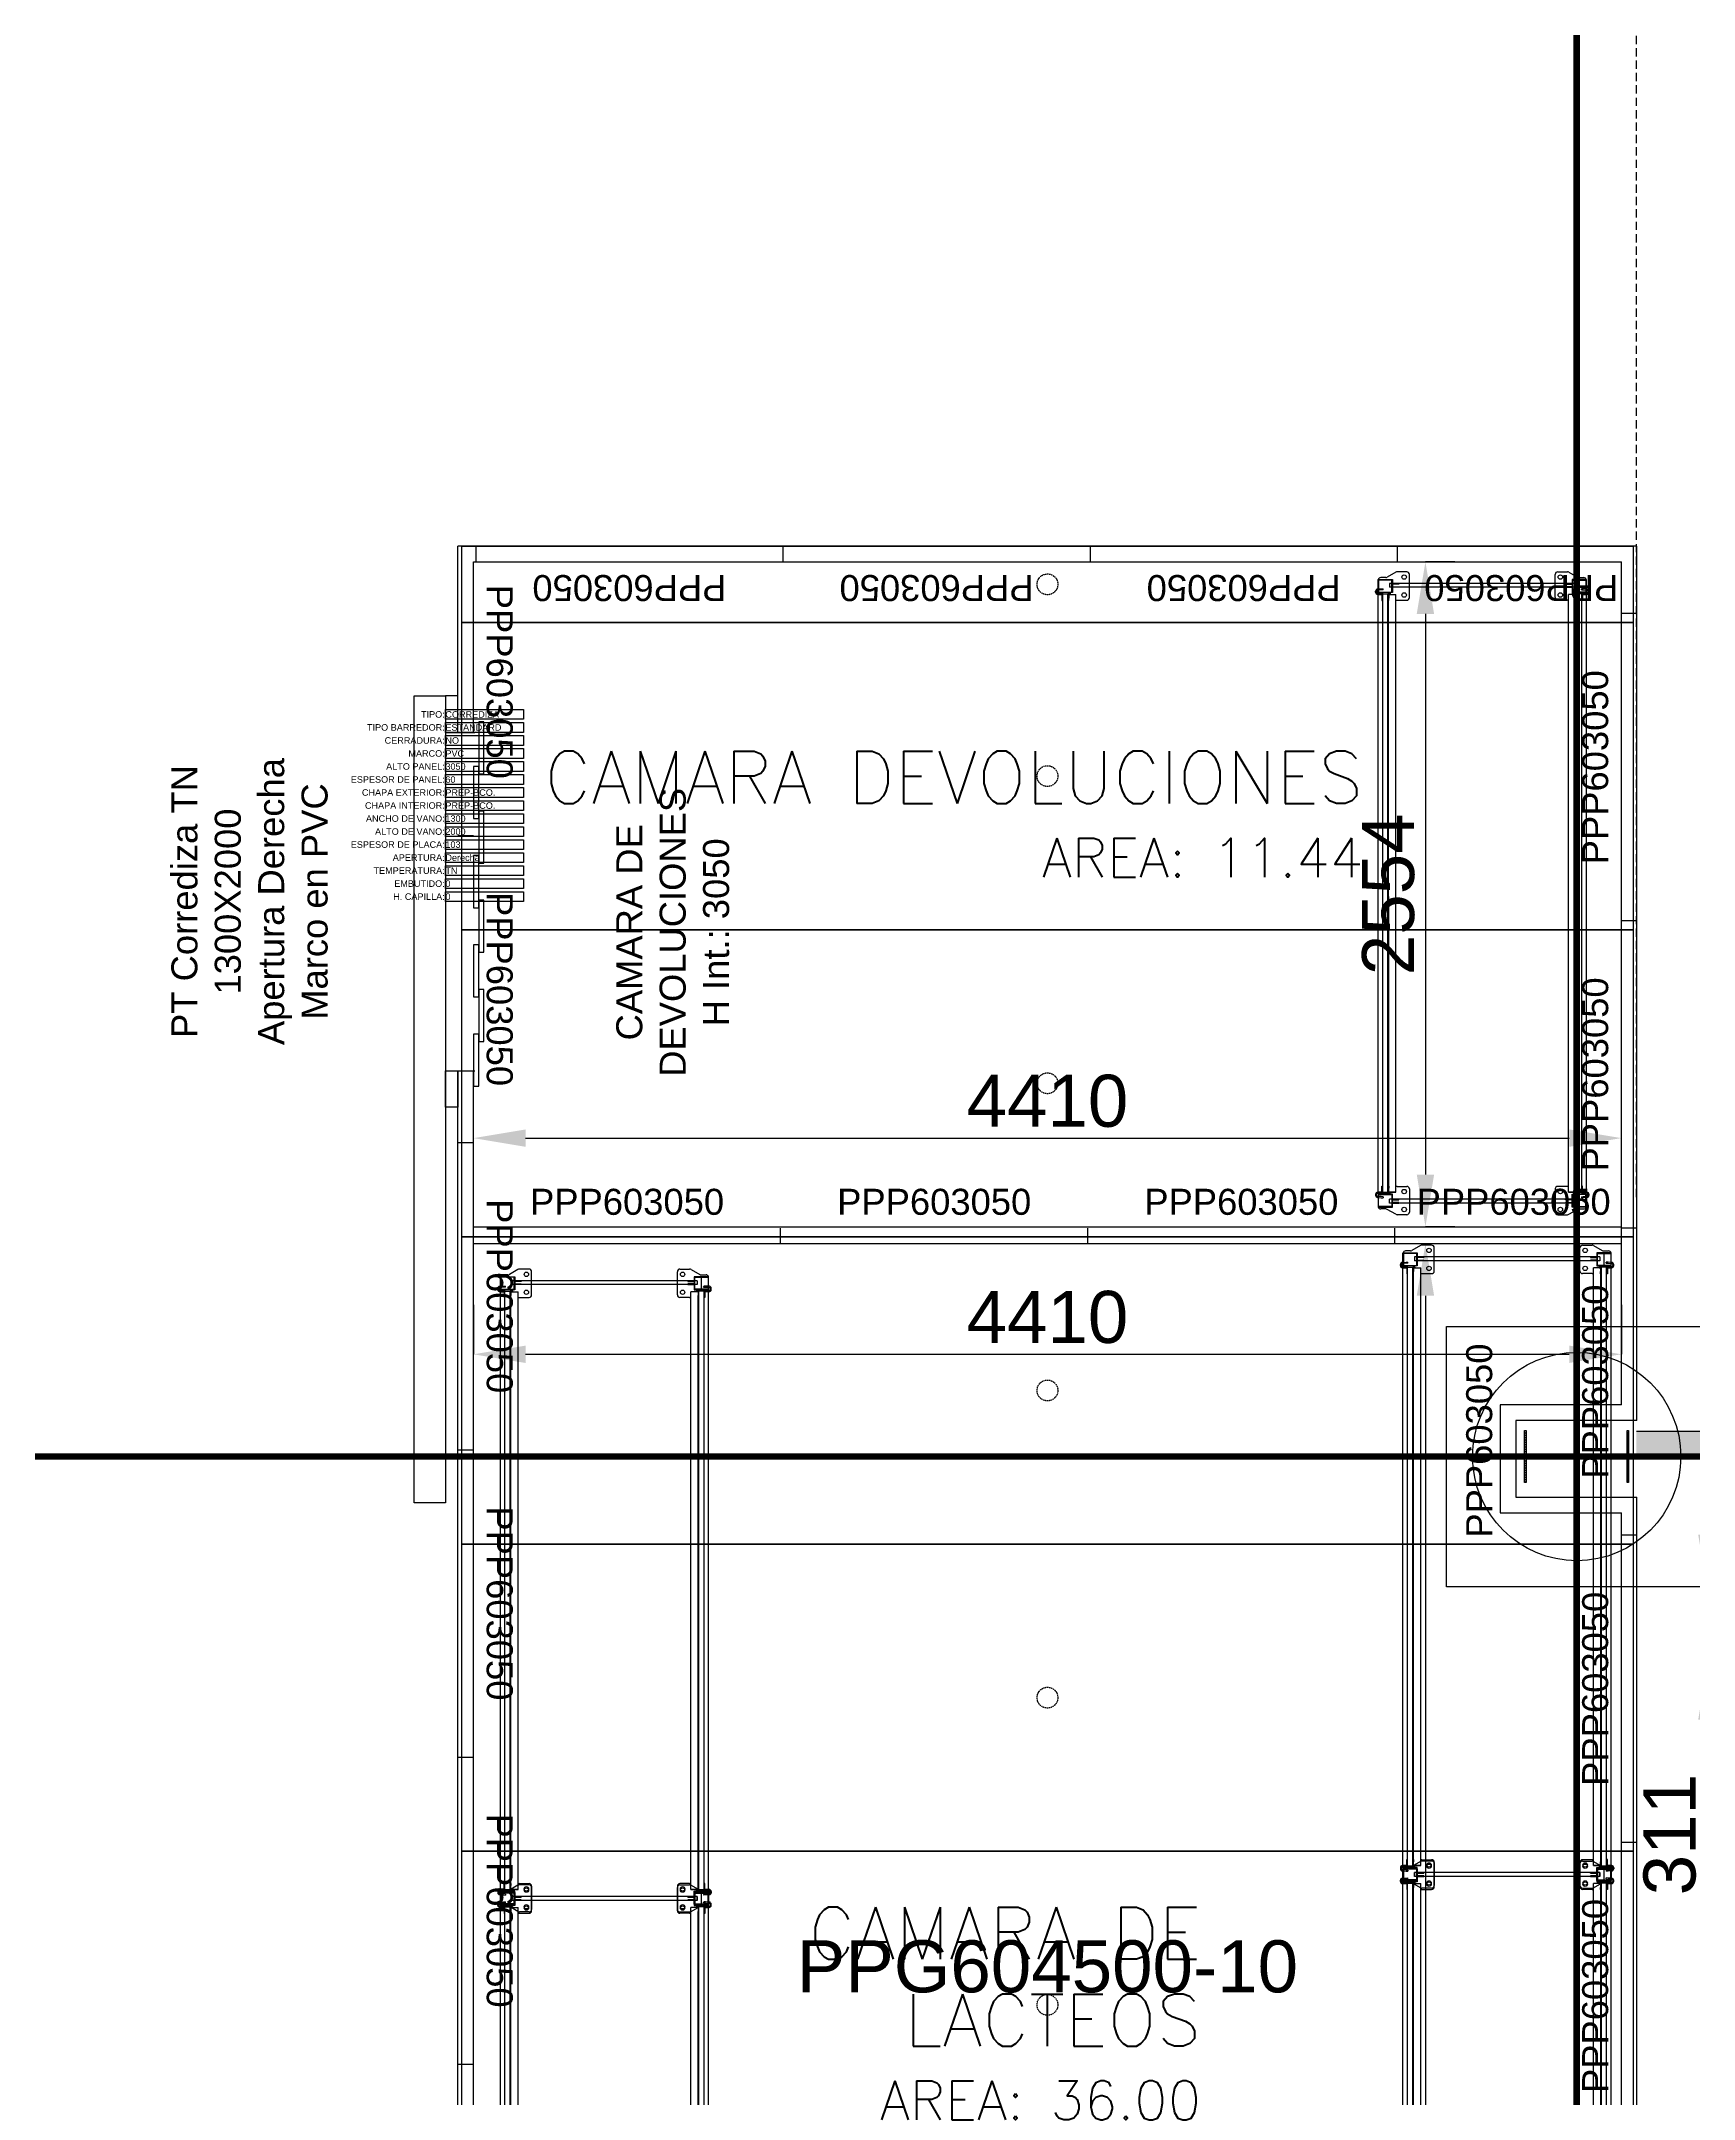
# Model space of a CAD drawing. Header units: millimetres. Extents: x 1478096 to 1808313, y 619971 to 762366.
# Drawn here: x 1533746 to 1540095, y 724123 to 732027 of the extents above; entities that cross this region are included whole.
import ezdxf
from ezdxf.enums import TextEntityAlignment as Align

# ---------------------------------------------------------------- set-up
doc = ezdxf.new("R2010")
doc.units = ezdxf.units.MM
doc.header["$LTSCALE"] = 10
for name, pattern in [('CENTERX2', [4, 2.5, -0.5, 0.5, -0.5]), ('DASHED', [0.75, 0.5, -0.25]), ('HIDDEN2', [4.7625, 3.175, -1.5875])]:
    doc.linetypes.add(name, pattern=pattern)
for name, color, linetype in [('0_Estructura', 251, 'Continuous'), ('A-HATCH-DURLOCK', 252, 'Continuous'), ('COSTAN-CAM-CORT BANDAS', 4, 'Continuous'), ('COSTAN-CAM-COTAS', 7, 'Continuous'), ('COSTAN-CAM-EJES', 251, 'CENTERX2'), ('COSTAN-CAM-LAT NUM', 6, 'Continuous'), ('COSTAN-CAM-LATERALES', 5, 'Continuous'), ('COSTAN-CAM-NOMENCLATURAS', 7, 'Continuous'), ('COSTAN-CAM-PUERTAS', 4, 'Continuous'), ('COSTAN-CAM-PUERTAS-NOM', 7, 'Continuous'), ('COSTAN-CAM-TECHOS', 1, 'DASHED'), ('COSTAN-CAM-TECHOS NOMENCLATURAS', 7, 'Continuous'), ('COSTAN-CAM-TECHOS-60', 1, 'Continuous'), ('COSTAN-EXH-COTAS', 7, 'Continuous'), ('DC-ARQ-0 HIDDEN', 7, 'HIDDEN2'), ('DC-ARQ-PAINEL DURLOCK RF', 40, 'Continuous'), ('DC-ARQ-RACK PREP.', 11, 'Continuous'), ('DC-ARQ-TEXTOS', 7, 'Continuous')]:
    doc.layers.add(name, color=color, linetype=linetype)
doc.layers.add('COSTAN-CAM-PTAS-AUXILIAR', color=8, linetype='Continuous', plot=False)
doc.styles.add('costan', font='ARIAL.TTF')
doc.styles.get("Standard").update_dxf_attribs({"font": 'ARIAL.TTF'})
doc.dimstyles.new('COSTAN-MM-100', dxfattribs={"dimtxt": 200, "dimasz": 200, "dimexe": 0, "dimexo": 0, "dimgap": 40, "dimtad": 1, "dimdec": 0, "dimzin": 0, "dimdsep": 46, "dimtxsty": 'costan', "dimblk1": 'ARCHTICK', "dimblk2": 'ARCHTICK', "dimcen": 0, "dimclrd": 256, "dimclre": 256, "dimclrt": 256, "dimadec": 0, "dimazin": 0, "dimtfac": 1, "dimtdec": 0, "dimtofl": 0, "dimtmove": 0, "dimatfit": 3, "dimfxl": 0, "dimtolj": 1, "dimtzin": 0, "dimarcsym": 0})

# ---------------------------------------------------------------- blocks, each defined once
blk = doc.blocks.new('RE-PLANTABASE(XREF)$0$RACK-CAMARA')
at = {"layer": 'DC-ARQ-RACK PREP.', "linetype": 'ByBlock'}
for p, q in [((-0.4, 2.3865), (-0.4, 2.3955)), ((-0.4, 2.3955), (-0.345, 2.3955)), ((-0.398, 2.3865), (-0.4, 2.3865)), ((-0.4, 2.3855), (-0.4, 2.3865)), ((-0.4, 2.3824), (-0.4, 2.3855)), ((-0.4, 2.3814), (-0.4, 2.3824)), ((-0.4, 2.3805), (-0.4, 2.3814)), ((-0.4, 2.3795), (-0.4, 2.3805)), ((-0.4, 2.3805), (-0.398, 2.3805)), ((-0.4, 2.3615), (-0.4, 2.3795)), ((-0.4, 2.3795), (-0.398, 2.3795)), ((-0.347, 2.3935), (-0.398, 2.3935)), ((-0.398, 2.3935), (-0.398, 2.3865)), ((-0.398, 2.3865), (-0.398, 2.3855)), ((-0.398, 2.3855), (-0.398, 2.3824)), ((-0.398, 2.3824), (-0.398, 2.3814)), ((-0.398, 2.3814), (-0.398, 2.3805)), ((-0.398, 2.3805), (-0.398, 2.3795)), ((-0.398, 2.3795), (-0.398, 2.3615)), ((-0.3709, 2.403), (-0.39, 2.403)), ((-0.3324, 2.4235), (-0.3656, 2.4045)), ((-0.356, 2.3805), (-0.356, 2.3655)), ((-0.356, 2.3805), (0.356, 2.3805)), ((-0.347, 2.366), (-0.347, 2.3935)), ((-0.347, 2.38), (-0.32, 2.38)), ((-0.347, 2.3475), (-0.347, 2.375)), ((-0.347, 2.3475), (-0.347, 2.375)), ((-0.345, 2.3955), (-0.345, 2.368)), ((-0.32, 2.378), (-0.345, 2.378)), ((-0.345, 2.373), (-0.345, 2.3455)), ((-0.345, 2.373), (-0.345, 2.3455)), ((-0.29, 2.425), (-0.3271, 2.425)), ((-0.32, 2.38), (-0.32, 2.378)), ((-0.28, 2.3655), (-0.28, 2.415)), ((-0.28, 2.326), (-0.28, 2.3755)), ((-0.28, 2.326), (-0.28, 2.3755)), ((0.28, 2.3655), (0.28, 2.415)), ((0.28, 2.326), (0.28, 2.3755)), ((0.28, 2.326), (0.28, 2.3755)), ((0.29, 2.425), (0.3271, 2.425)), ((0.347, 2.38), (0.32, 2.38)), ((0.32, 2.38), (0.32, 2.378)), ((0.32, 2.378), (0.345, 2.378)), ((0.3324, 2.4235), (0.3656, 2.4045)), ((0.345, 2.3955), (0.345, 2.368)), ((0.4, 2.3955), (0.345, 2.3955)), ((0.345, 2.373), (0.345, 2.3455)), ((0.345, 2.373), (0.345, 2.3455)), ((0.347, 2.366), (0.347, 2.3935)), ((0.347, 2.3935), (0.398, 2.3935)), ((0.347, 2.3475), (0.347, 2.375)), ((0.347, 2.3475), (0.347, 2.375)), ((0.356, 2.3805), (0.356, 2.3655)), ((0.3709, 2.403), (0.39, 2.403)), ((0.398, 2.3935), (0.398, 2.3865)), ((0.398, 2.3865), (0.4, 2.3865)), ((0.398, 2.3865), (0.398, 2.3855)), ((0.398, 2.3855), (0.398, 2.3824)), ((0.398, 2.3824), (0.398, 2.3814)), ((0.398, 2.3814), (0.398, 2.3805)), ((0.398, 2.3805), (0.398, 2.3795)), ((0.4, 2.3805), (0.398, 2.3805)), ((0.4, 2.3795), (0.398, 2.3795)), ((0.398, 2.3795), (0.398, 2.3615)), ((0.4, 2.3865), (0.4, 2.3955)), ((0.4, 2.3855), (0.4, 2.3865)), ((0.4, 2.3824), (0.4, 2.3855)), ((0.4, 2.3814), (0.4, 2.3824)), ((0.4, 2.3805), (0.4, 2.3814)), ((0.4, 2.3795), (0.4, 2.3805)), ((0.4, 2.3615), (0.4, 2.3795)), ((-0.41, 2.3465), (-0.41, 2.3509)), ((-0.41, 2.3465), (-0.41, 2.3509)), ((-0.406, 2.3509), (-0.406, 2.3465)), ((-0.406, 2.3509), (-0.406, 2.3465)), ((-0.4024, 2.3589), (-0.4025, 2.3589)), ((-0.4024, 2.3589), (-0.4025, 2.3589)), ((-0.4024, 2.3589), (-0.4, 2.359)), ((-0.4024, 2.3589), (-0.4, 2.359)), ((-0.4, 2.355), (-0.4022, 2.3549)), ((-0.4, 2.355), (-0.4022, 2.3549)), ((-0.402, 2.3425), (-0.3855, 2.3425)), ((-0.402, 2.3425), (-0.3855, 2.3425)), ((-0.3855, 2.3385), (-0.402, 2.3385)), ((-0.3855, 2.3385), (-0.402, 2.3385)), ((-0.398, 2.3615), (-0.4, 2.3615)), ((-0.4, 2.3605), (-0.4, 2.3615)), ((-0.398, 2.3615), (-0.4, 2.3615)), ((-0.4, 2.3605), (-0.4, 2.3615)), ((-0.4, 2.3596), (-0.4, 2.3605)), ((-0.4, 2.3605), (-0.398, 2.3605)), ((-0.4, 2.3596), (-0.4, 2.3605)), ((-0.4, 2.3605), (-0.398, 2.3605)), ((-0.4, 2.3586), (-0.4, 2.3596)), ((-0.4, 2.3586), (-0.4, 2.3596)), ((-0.4, 2.3555), (-0.4, 2.3586)), ((-0.4, 2.3555), (-0.4, 2.3586)), ((-0.4, 2.3545), (-0.4, 2.3555)), ((-0.4, 2.3545), (-0.4, 2.3555)), ((-0.4, 2.3545), (-0.398, 2.3545)), ((-0.4, 2.3455), (-0.4, 2.3545)), ((-0.4, 2.3455), (-0.4, 2.3545)), ((-0.4, 2.3545), (-0.398, 2.3545)), ((-0.345, 2.3455), (-0.4, 2.3455)), ((-0.345, 2.3455), (-0.4, 2.3455)), ((-0.4, 2.3382), (-0.4, 0.0422)), ((-0.3855, 2.3382), (-0.4, 2.3382)), ((-0.4, 2.3382), (-0.3855, 2.3382)), ((-0.398, 2.3615), (-0.398, 2.3605)), ((-0.398, 2.3615), (-0.398, 2.3605)), ((-0.398, 2.3605), (-0.398, 2.3596)), ((-0.398, 2.3605), (-0.398, 2.3596)), ((-0.398, 2.3596), (-0.398, 2.3586)), ((-0.398, 2.3591), (-0.388, 2.3596)), ((-0.398, 2.3596), (-0.398, 2.3586)), ((-0.398, 2.3591), (-0.388, 2.3596)), ((-0.398, 2.3586), (-0.398, 2.3555)), ((-0.398, 2.3586), (-0.398, 2.3555)), ((-0.3878, 2.3556), (-0.398, 2.3551)), ((-0.3878, 2.3556), (-0.398, 2.3551)), ((-0.398, 2.3555), (-0.398, 2.3545)), ((-0.398, 2.3555), (-0.398, 2.3545)), ((-0.398, 2.3545), (-0.398, 2.3475)), ((-0.398, 2.3545), (-0.398, 2.3475)), ((-0.398, 2.3475), (-0.347, 2.3475)), ((-0.398, 2.3475), (-0.347, 2.3475)), ((-0.388, 2.3596), (-0.381, 2.36)), ((-0.388, 2.3596), (-0.381, 2.36)), ((-0.3808, 2.356), (-0.3878, 2.3556)), ((-0.3808, 2.356), (-0.3878, 2.3556)), ((-0.3855, 2.3455), (-0.3855, 2.3235)), ((-0.3855, 2.3455), (-0.3855, 2.3235)), ((-0.3855, 2.3235), (-0.3855, 2.3155)), ((-0.3855, 2.3235), (-0.3855, 2.3155)), ((-0.3855, 2.3155), (-0.3839, 2.3155)), ((-0.3855, 2.3155), (-0.3839, 2.3155)), ((-0.3839, 2.3455), (-0.3839, 2.3235)), ((-0.3839, 2.3455), (-0.3839, 2.3235)), ((-0.3839, 2.3155), (-0.3839, 2.3235)), ((-0.3839, 2.3155), (-0.3839, 2.3235)), ((-0.3839, 2.3155), (-0.3825, 2.3155)), ((-0.3839, 2.3155), (-0.3825, 2.3155)), ((-0.3625, 2.3402), (-0.3825, 2.3402)), ((-0.3825, 2.3402), (-0.3625, 2.3402)), ((-0.3825, 2.3382), (-0.3825, 0.0402)), ((-0.3808, 2.356), (-0.381, 2.36)), ((-0.3808, 2.356), (-0.381, 2.36)), ((-0.3625, 2.3382), (-0.3625, 0.0402)), ((-0.3625, 2.3155), (-0.3611, 2.3155)), ((-0.3625, 2.3155), (-0.3611, 2.3155)), ((-0.3611, 2.3455), (-0.3611, 2.3235)), ((-0.3611, 2.3455), (-0.3611, 2.3235)), ((-0.3611, 2.3235), (-0.3611, 2.3155)), ((-0.3611, 2.3235), (-0.3611, 2.3155)), ((-0.3611, 2.3155), (-0.3595, 2.3155)), ((-0.3611, 2.3155), (-0.3595, 2.3155)), ((-0.36, 2.3382), (-0.36, 0.065)), ((-0.3595, 2.3455), (-0.3595, 2.3235)), ((-0.3595, 2.3455), (-0.3595, 2.3235)), ((-0.3595, 2.3425), (-0.354, 2.3425)), ((-0.3595, 2.3425), (-0.354, 2.3425)), ((-0.354, 2.3385), (-0.3595, 2.3385)), ((-0.354, 2.3385), (-0.3595, 2.3385)), ((-0.3318, 2.3382), (-0.3595, 2.3382)), ((-0.3595, 2.3382), (-0.3318, 2.3382)), ((-0.3595, 2.3155), (-0.3595, 2.3235)), ((-0.3595, 2.3155), (-0.3595, 2.3235)), ((-0.356, 2.3655), (0.356, 2.3655)), ((-0.354, 2.3425), (-0.354, 2.3385)), ((-0.354, 2.3425), (-0.354, 2.3385)), ((-0.32, 2.366), (-0.347, 2.366)), ((-0.345, 2.368), (-0.32, 2.368)), ((-0.3318, 2.3382), (-0.3318, 0.0422)), ((-0.3271, 2.316), (-0.29, 2.316)), ((-0.3271, 2.316), (-0.29, 2.316)), ((-0.32, 2.368), (-0.32, 2.366)), ((0.3271, 2.316), (0.29, 2.316)), ((0.3271, 2.316), (0.29, 2.316)), ((0.345, 2.368), (0.32, 2.368)), ((0.32, 2.368), (0.32, 2.366)), ((0.32, 2.366), (0.347, 2.366)), ((0.3318, 2.3382), (0.3318, 0.0422)), ((0.3318, 2.3382), (0.3595, 2.3382)), ((0.3595, 2.3382), (0.3318, 2.3382)), ((0.345, 2.3455), (0.4, 2.3455)), ((0.345, 2.3455), (0.4, 2.3455)), ((0.398, 2.3475), (0.347, 2.3475)), ((0.398, 2.3475), (0.347, 2.3475)), ((0.3595, 2.3425), (0.354, 2.3425)), ((0.354, 2.3425), (0.354, 2.3385)), ((0.3595, 2.3425), (0.354, 2.3425)), ((0.354, 2.3425), (0.354, 2.3385)), ((0.354, 2.3385), (0.3595, 2.3385)), ((0.354, 2.3385), (0.3595, 2.3385)), ((0.3595, 2.3455), (0.3595, 2.3235)), ((0.3595, 2.3455), (0.3595, 2.3235)), ((0.3595, 2.3382), (0.36, 0.065)), ((0.3595, 2.3155), (0.3595, 2.3235)), ((0.3595, 2.3155), (0.3595, 2.3235)), ((0.3611, 2.3155), (0.3595, 2.3155)), ((0.3611, 2.3155), (0.3595, 2.3155)), ((0.3611, 2.3455), (0.3611, 2.3235)), ((0.3611, 2.3455), (0.3611, 2.3235)), ((0.3611, 2.3235), (0.3611, 2.3155)), ((0.3611, 2.3235), (0.3611, 2.3155)), ((0.3625, 2.3155), (0.3611, 2.3155)), ((0.3625, 2.3155), (0.3611, 2.3155)), ((0.3625, 2.3402), (0.3825, 2.3402)), ((0.3825, 2.3402), (0.3625, 2.3402)), ((0.3625, 2.3382), (0.3625, 0.0402)), ((0.3808, 2.356), (0.381, 2.36)), ((0.3808, 2.356), (0.381, 2.36)), ((0.3808, 2.356), (0.3878, 2.3556)), ((0.3808, 2.356), (0.3878, 2.3556)), ((0.388, 2.3596), (0.381, 2.36)), ((0.388, 2.3596), (0.381, 2.36)), ((0.3825, 2.3382), (0.3825, 0.0402)), ((0.3839, 2.3155), (0.3825, 2.3155)), ((0.3839, 2.3155), (0.3825, 2.3155)), ((0.3839, 2.3455), (0.3839, 2.3235)), ((0.3839, 2.3455), (0.3839, 2.3235)), ((0.3839, 2.3155), (0.3839, 2.3235)), ((0.3839, 2.3155), (0.3839, 2.3235)), ((0.3855, 2.3155), (0.3839, 2.3155)), ((0.3855, 2.3155), (0.3839, 2.3155)), ((0.3855, 2.3455), (0.3855, 2.3235)), ((0.3855, 2.3455), (0.3855, 2.3235)), ((0.402, 2.3425), (0.3855, 2.3425)), ((0.402, 2.3425), (0.3855, 2.3425)), ((0.3855, 2.3385), (0.402, 2.3385)), ((0.3855, 2.3385), (0.402, 2.3385)), ((0.3855, 2.3382), (0.4, 2.3382)), ((0.4, 2.3382), (0.3855, 2.3382)), ((0.3855, 2.3235), (0.3855, 2.3155)), ((0.3855, 2.3235), (0.3855, 2.3155)), ((0.3878, 2.3556), (0.398, 2.3551)), ((0.3878, 2.3556), (0.398, 2.3551)), ((0.398, 2.3591), (0.388, 2.3596)), ((0.398, 2.3591), (0.388, 2.3596)), ((0.398, 2.3615), (0.4, 2.3615)), ((0.398, 2.3615), (0.398, 2.3605)), ((0.398, 2.3615), (0.4, 2.3615)), ((0.398, 2.3615), (0.398, 2.3605)), ((0.398, 2.3605), (0.398, 2.3596)), ((0.4, 2.3605), (0.398, 2.3605)), ((0.398, 2.3605), (0.398, 2.3596)), ((0.4, 2.3605), (0.398, 2.3605)), ((0.398, 2.3596), (0.398, 2.3586)), ((0.398, 2.3596), (0.398, 2.3586)), ((0.398, 2.3586), (0.398, 2.3555)), ((0.398, 2.3586), (0.398, 2.3555)), ((0.398, 2.3555), (0.398, 2.3545)), ((0.398, 2.3555), (0.398, 2.3545)), ((0.398, 2.3545), (0.398, 2.3475)), ((0.4, 2.3545), (0.398, 2.3545)), ((0.4, 2.3545), (0.398, 2.3545)), ((0.398, 2.3545), (0.398, 2.3475)), ((0.4, 2.3605), (0.4, 2.3615)), ((0.4, 2.3605), (0.4, 2.3615)), ((0.4, 2.3596), (0.4, 2.3605)), ((0.4, 2.3596), (0.4, 2.3605)), ((0.4, 2.3586), (0.4, 2.3596)), ((0.4, 2.3586), (0.4, 2.3596)), ((0.4024, 2.3589), (0.4, 2.359)), ((0.4024, 2.3589), (0.4, 2.359)), ((0.4, 2.3555), (0.4, 2.3586)), ((0.4, 2.3555), (0.4, 2.3586)), ((0.4, 2.3545), (0.4, 2.3555)), ((0.4, 2.3545), (0.4, 2.3555)), ((0.4, 2.355), (0.4022, 2.3549)), ((0.4, 2.355), (0.4022, 2.3549)), ((0.4, 2.3455), (0.4, 2.3545)), ((0.4, 2.3455), (0.4, 2.3545)), ((0.4, 2.3382), (0.4, 0.0422)), ((0.4024, 2.3589), (0.4025, 2.3589)), ((0.4024, 2.3589), (0.4025, 2.3589)), ((0.406, 2.3509), (0.406, 2.3465)), ((0.406, 2.3509), (0.406, 2.3465)), ((0.41, 2.3465), (0.41, 2.3509)), ((0.41, 2.3465), (0.41, 2.3509)), ((-0.41, 0.034), (-0.41, 0.0296)), ((-0.406, 0.0296), (-0.406, 0.034)), ((-0.4024, 0.0216), (-0.4025, 0.0216)), ((-0.4024, 0.0216), (-0.4, 0.0215)), ((-0.4, 0.0255), (-0.4022, 0.0256)), ((-0.3855, 0.042), (-0.402, 0.042)), ((-0.402, 0.038), (-0.3855, 0.038)), ((-0.4, 0.0422), (-0.3855, 0.0422)), ((-0.345, 0.035), (-0.4, 0.035)), ((-0.4, 0.035), (-0.4, 0.026)), ((-0.4, 0.026), (-0.398, 0.026)), ((-0.4, 0.026), (-0.4, 0.025)), ((-0.4, 0.025), (-0.4, 0.0219)), ((-0.4, 0.0219), (-0.4, 0.0209)), ((-0.4, 0.0209), (-0.4, 0.02)), ((-0.4, 0.02), (-0.4, 0.019)), ((-0.4, 0.02), (-0.398, 0.02)), ((-0.4, 0.019), (-0.4, 0.001)), ((-0.398, 0.019), (-0.4, 0.019)), ((-0.4, 0.001), (-0.398, 0.001)), ((-0.4, 0.001), (-0.4, 0)), ((-0.398, 0.026), (-0.398, 0.033)), ((-0.398, 0.033), (-0.347, 0.033)), ((-0.398, 0.025), (-0.398, 0.026)), ((-0.3878, 0.0249), (-0.398, 0.0254)), ((-0.398, 0.0219), (-0.398, 0.025)), ((-0.398, 0.0209), (-0.398, 0.0219)), ((-0.398, 0.0214), (-0.388, 0.0209)), ((-0.398, 0.02), (-0.398, 0.0209)), ((-0.398, 0.019), (-0.398, 0.02)), ((-0.398, 0.001), (-0.398, 0.019)), ((-0.398, 0), (-0.398, 0.001)), ((-0.388, 0.0209), (-0.381, 0.0205)), ((-0.3808, 0.0245), (-0.3878, 0.0249)), ((-0.3855, 0.065), (-0.3839, 0.065)), ((-0.3855, 0.057), (-0.3855, 0.065)), ((-0.3855, 0.035), (-0.3855, 0.057)), ((-0.3839, 0.065), (-0.3825, 0.065)), ((-0.3839, 0.065), (-0.3839, 0.057)), ((-0.3839, 0.035), (-0.3839, 0.057)), ((-0.3825, 0.0402), (-0.3625, 0.0402)), ((-0.3808, 0.0245), (-0.381, 0.0205)), ((-0.3725, 0.035), (-0.3725, -0.015)), ((-0.3625, 0.065), (-0.3611, 0.065)), ((-0.3611, 0.065), (-0.3595, 0.065)), ((-0.3611, 0.057), (-0.3611, 0.065)), ((-0.3611, 0.035), (-0.3611, 0.057)), ((-0.3595, 0.065), (-0.3595, 0.057)), ((-0.3595, 0.035), (-0.3595, 0.057)), ((-0.3595, 0.0422), (-0.3318, 0.0422)), ((-0.354, 0.042), (-0.3595, 0.042)), ((-0.3595, 0.038), (-0.354, 0.038)), ((-0.356, 0), (-0.356, 0.015)), ((-0.356, 0.015), (0.356, 0.015)), ((-0.356, 0), (0.356, 0)), ((-0.354, 0.038), (-0.354, 0.042)), ((-0.347, 0.033), (-0.347, 0.0055)), ((-0.347, 0.0145), (-0.347, -0.013)), ((-0.32, 0.0145), (-0.347, 0.0145)), ((-0.347, 0.0005), (-0.32, 0.0005)), ((-0.345, 0.0075), (-0.345, 0.035)), ((-0.345, -0.015), (-0.345, 0.0125)), ((-0.345, 0.0125), (-0.32, 0.0125)), ((-0.32, 0.0025), (-0.345, 0.0025)), ((-0.3271, 0.0645), (-0.29, 0.0645)), ((-0.32, 0.0125), (-0.32, 0.0145)), ((-0.32, 0.0005), (-0.32, 0.0025)), ((-0.28, 0.0545), (-0.28, 0.005)), ((-0.28, 0.015), (-0.28, -0.0345)), ((0.28, 0.0545), (0.28, 0.005)), ((0.28, 0.015), (0.28, -0.0345)), ((0.3271, 0.0645), (0.29, 0.0645)), ((0.32, 0.0125), (0.32, 0.0145)), ((0.32, 0.0145), (0.347, 0.0145)), ((0.345, 0.0125), (0.32, 0.0125)), ((0.32, 0.0005), (0.32, 0.0025)), ((0.32, 0.0025), (0.345, 0.0025)), ((0.347, 0.0005), (0.32, 0.0005)), ((0.3595, 0.0422), (0.3318, 0.0422)), ((0.345, 0.0075), (0.345, 0.035)), ((0.345, 0.035), (0.4, 0.035)), ((0.345, -0.015), (0.345, 0.0125)), ((0.347, 0.033), (0.347, 0.0055)), ((0.398, 0.033), (0.347, 0.033)), ((0.347, 0.0145), (0.347, -0.013)), ((0.354, 0.038), (0.354, 0.042)), ((0.354, 0.042), (0.3595, 0.042)), ((0.3595, 0.038), (0.354, 0.038)), ((0.356, 0), (0.356, 0.015)), ((0.3595, 0.065), (0.3595, 0.057)), ((0.3611, 0.065), (0.3595, 0.065)), ((0.3595, 0.035), (0.3595, 0.057)), ((0.3611, 0.057), (0.3611, 0.065)), ((0.3625, 0.065), (0.3611, 0.065)), ((0.3611, 0.035), (0.3611, 0.057)), ((0.3825, 0.0402), (0.3625, 0.0402)), ((0.3808, 0.0245), (0.3878, 0.0249)), ((0.3808, 0.0245), (0.381, 0.0205)), ((0.388, 0.0209), (0.381, 0.0205)), ((0.3839, 0.065), (0.3825, 0.065)), ((0.3855, 0.065), (0.3839, 0.065)), ((0.3839, 0.065), (0.3839, 0.057)), ((0.3839, 0.035), (0.3839, 0.057)), ((0.3855, 0.057), (0.3855, 0.065)), ((0.3855, 0.035), (0.3855, 0.057)), ((0.4, 0.0422), (0.3855, 0.0422)), ((0.3855, 0.042), (0.402, 0.042)), ((0.402, 0.038), (0.3855, 0.038)), ((0.3878, 0.0249), (0.398, 0.0254)), ((0.398, 0.0214), (0.388, 0.0209)), ((0.398, 0.026), (0.398, 0.033)), ((0.4, 0.026), (0.398, 0.026)), ((0.398, 0.025), (0.398, 0.026)), ((0.398, 0.0219), (0.398, 0.025)), ((0.398, 0.0209), (0.398, 0.0219)), ((0.398, 0.02), (0.398, 0.0209)), ((0.398, 0.019), (0.398, 0.02)), ((0.4, 0.02), (0.398, 0.02)), ((0.398, 0.001), (0.398, 0.019)), ((0.398, 0.019), (0.4, 0.019)), ((0.4, 0.001), (0.398, 0.001)), ((0.398, 0), (0.398, 0.001)), ((0.4, 0.035), (0.4, 0.026)), ((0.4, 0.026), (0.4, 0.025)), ((0.4, 0.0255), (0.4022, 0.0256)), ((0.4, 0.025), (0.4, 0.0219)), ((0.4, 0.0219), (0.4, 0.0209)), ((0.4024, 0.0216), (0.4, 0.0215)), ((0.4, 0.0209), (0.4, 0.02)), ((0.4, 0.02), (0.4, 0.019)), ((0.4, 0.019), (0.4, 0.001)), ((0.4, 0.001), (0.4, 0)), ((0.4024, 0.0216), (0.4025, 0.0216)), ((0.406, 0.0296), (0.406, 0.034)), ((0.41, 0.034), (0.41, 0.0296)), ((-0.4, 0), (-0.4, -0.0009)), ((-0.4, 0), (-0.398, 0)), ((-0.4, -0.0009), (-0.4, -0.0019)), ((-0.4, -0.0019), (-0.4, -0.005)), ((-0.4, -0.005), (-0.4, -0.006)), ((-0.398, -0.006), (-0.4, -0.006)), ((-0.4, -0.006), (-0.4, -0.015)), ((-0.4, -0.015), (-0.345, -0.015)), ((-0.398, -0.0009), (-0.398, 0)), ((-0.398, -0.0019), (-0.398, -0.0009)), ((-0.398, -0.005), (-0.398, -0.0019)), ((-0.398, -0.006), (-0.398, -0.005)), ((-0.398, -0.013), (-0.398, -0.006)), ((-0.347, -0.013), (-0.398, -0.013)), ((-0.3709, -0.0225), (-0.39, -0.0225)), ((-0.3324, -0.043), (-0.3656, -0.024)), ((-0.29, -0.0445), (-0.3271, -0.0445)), ((0.29, -0.0445), (0.3271, -0.0445)), ((0.3324, -0.043), (0.3656, -0.024)), ((0.4, -0.015), (0.345, -0.015)), ((0.347, -0.013), (0.398, -0.013)), ((0.3709, -0.0225), (0.39, -0.0225)), ((0.398, -0.0009), (0.398, 0)), ((0.4, 0), (0.398, 0)), ((0.398, -0.0019), (0.398, -0.0009)), ((0.398, -0.005), (0.398, -0.0019)), ((0.398, -0.006), (0.398, -0.005)), ((0.398, -0.013), (0.398, -0.006)), ((0.398, -0.006), (0.4, -0.006)), ((0.4, 0), (0.4, -0.0009)), ((0.4, -0.0009), (0.4, -0.0019)), ((0.4, -0.0019), (0.4, -0.005)), ((0.4, -0.005), (0.4, -0.006)), ((0.4, -0.006), (0.4, -0.015))]:
    blk.add_line(p, q, dxfattribs=at)
for centre in [(-0.3, 2.405), (0.3, 2.405), (-0.3, 2.336), (-0.3, 2.336), (0.3, 2.336), (0.3, 2.336), (-0.3, 0.0445), (0.3, 0.0445), (-0.3, -0.0245), (0.3, -0.0245)]:
    blk.add_circle(centre, 0.0085, dxfattribs=at)
for centre, radius, start, end in [((-0.39, 2.393), 0.01, 90, 165.52249), ((-0.3709, 2.413), 0.01, 270, 302.00538), ((-0.3271, 2.415), 0.01, 90, 122.00538), ((-0.29, 2.415), 0.01, 0, 90), ((0.29, 2.415), 0.01, 90, 180), ((0.3271, 2.415), 0.01, 57.99462, 90), ((0.3709, 2.413), 0.01, 237.99462, 270), ((0.39, 2.393), 0.01, 14.47751, 90), ((-0.402, 2.3509), 0.008, 92.96094, 180), ((-0.402, 2.3509), 0.008, 92.96094, 180), ((-0.402, 2.3465), 0.008, 180, 270), ((-0.402, 2.3465), 0.008, 180, 270), ((-0.402, 2.3509), 0.004, 92.96094, 180), ((-0.402, 2.3509), 0.004, 92.96094, 180), ((-0.402, 2.3465), 0.004, 180, 270), ((-0.402, 2.3465), 0.004, 180, 270), ((-0.3994, 2.3578), 0.00325, 100.44565, 160.34107), ((-0.3994, 2.3578), 0.00325, 100.44565, 160.34107), ((-0.39, 2.348), 0.01, 194.47751, 213.36868), ((-0.39, 2.348), 0.01, 194.47751, 213.36535), ((-0.3994, 2.3578), 0.00325, 25.5808, 64.27311), ((-0.3994, 2.3578), 0.00325, 25.5808, 64.27311), ((-0.39, 2.348), 0.01, 251.80959, 257.17377), ((-0.39, 2.348), 0.01, 251.80067, 257.14911), ((-0.3271, 2.326), 0.01, 242.43402, 270), ((-0.3271, 2.326), 0.01, 242.43402, 270), ((-0.29, 2.326), 0.01, 270, 0), ((-0.29, 2.326), 0.01, 270, 0), ((0.29, 2.326), 0.01, 180, 270), ((0.29, 2.326), 0.01, 180, 270), ((0.3271, 2.326), 0.01, 270, 297.56598), ((0.3271, 2.326), 0.01, 270, 297.56598), ((0.39, 2.348), 0.01, 282.82623, 288.19041), ((0.39, 2.348), 0.01, 282.85089, 288.19933), ((0.3994, 2.3578), 0.00325, 115.72689, 154.4192), ((0.3994, 2.3578), 0.00325, 115.72689, 154.4192), ((0.39, 2.348), 0.01, 326.63132, 345.52249), ((0.39, 2.348), 0.01, 326.63465, 345.52249), ((0.3994, 2.3578), 0.00325, 19.65893, 79.55435), ((0.3994, 2.3578), 0.00325, 19.65893, 79.55435), ((0.402, 2.3465), 0.008, 270, 0), ((0.402, 2.3465), 0.004, 270, 0), ((0.402, 2.3465), 0.004, 270, 0), ((0.402, 2.3465), 0.008, 270, 0), ((0.402, 2.3509), 0.004, 0, 87.03906), ((0.402, 2.3509), 0.004, 0, 87.03906), ((0.402, 2.3509), 0.008, 0, 87.03906), ((0.402, 2.3509), 0.008, 0, 87.03906), ((-0.402, 0.034), 0.008, 90, 180), ((-0.402, 0.0296), 0.008, 180, 267.03906), ((-0.402, 0.034), 0.004, 90, 180), ((-0.402, 0.0296), 0.004, 180, 267.03906), ((-0.3994, 0.0227), 0.00325, 199.65893, 259.55435), ((-0.39, 0.0325), 0.01, 146.63465, 165.52249), ((-0.3994, 0.0227), 0.00325, 295.72689, 334.4192), ((-0.39, 0.0325), 0.01, 102.85089, 108.19933), ((-0.3271, 0.0545), 0.01, 90, 117.56598), ((-0.29, 0.0545), 0.01, 0, 90), ((0.29, 0.0545), 0.01, 90, 180), ((0.3271, 0.0545), 0.01, 62.43402, 90), ((0.39, 0.0325), 0.01, 71.80067, 77.14911), ((0.3994, 0.0227), 0.00325, 205.5808, 244.27311), ((0.39, 0.0325), 0.01, 14.47751, 33.36535), ((0.3994, 0.0227), 0.00325, 280.44565, 340.34107), ((0.402, 0.034), 0.008, 0, 90), ((0.402, 0.034), 0.004, 0, 90), ((0.402, 0.0296), 0.004, 272.96094, 0), ((0.402, 0.0296), 0.008, 272.96094, 0), ((-0.39, -0.0125), 0.01, 194.47751, 270), ((-0.3709, -0.0325), 0.01, 57.99462, 90), ((-0.3271, -0.0345), 0.01, 237.99462, 270), ((-0.29, -0.0345), 0.01, 270, 0), ((0.29, -0.0345), 0.01, 180, 270), ((0.3271, -0.0345), 0.01, 270, 302.00538), ((0.3709, -0.0325), 0.01, 90, 122.00538), ((0.39, -0.0125), 0.01, 270, 345.52249)]:
    blk.add_arc(centre, radius, start, end, dxfattribs=at)
blk = doc.blocks.new('*D152')
at = {"layer": 'COSTAN-CAM-COTAS', "lineweight": -2, "transparency": 16777216}
for p, q in [((1539177.7, 730027), (1539064.3, 730027)), ((1539064.3, 729827), (1539064.3, 727673)), ((1539177.7, 727473), (1539064.3, 727473))]:
    blk.add_line(p, q, dxfattribs=at)
at = {"layer": 'COSTAN-CAM-COTAS', "transparency": 16777216}
for points in [[(1539030.9, 729827), (1539097.6, 729827), (1539064.3, 730027)], [(1539030.9, 727673), (1539097.6, 727673), (1539064.3, 727473)]]:
    blk.add_solid(points, dxfattribs=at)
at = {"layer": 'Defpoints', "color": 0, "transparency": 16777216}
for p in [(1539177.7, 730027, 112421.9), (1539064.3, 727473), (1539177.7, 727473, 112421.9)]:
    blk.add_point(p, dxfattribs=at)
at = {"layer": 'COSTAN-CAM-COTAS', "transparency": 16777216, "insert": (1538922.2, 728750), "char_height": 200, "attachment_point": 5, "rotation": 90, "style": 'costan'}
blk.add_mtext('\\A1;2554', dxfattribs=at)
blk = doc.blocks.new('_ARCHTICK')
at = {"color": 0, "linetype": 'ByBlock', "const_width": 0.15}
blk.add_lwpolyline([(-0.5, -0.5), (0.5, 0.5)], dxfattribs=at)
blk = doc.blocks.new('*D153')
at = {"layer": 'COSTAN-CAM-COTAS', "lineweight": -2, "transparency": 16777216}
for p, q in [((1539064.3, 727408), (1539064.3, 727408)), ((1539064.3, 727208), (1539064.3, 719408))]:
    blk.add_line(p, q, dxfattribs=at)
at = {"layer": 'COSTAN-CAM-COTAS', "transparency": 16777216}
for points in [[(1539030.9, 727208), (1539097.6, 727208), (1539064.3, 727408)], [(1539030.9, 719408), (1539097.6, 719408), (1539064.3, 719208)]]:
    blk.add_solid(points, dxfattribs=at)
at = {"layer": 'Defpoints', "color": 0, "transparency": 16777216}
for p in [(1539064.3, 727408, 112421.9), (1539064.3, 719208, 112421.9), (1539064.3, 719208)]:
    blk.add_point(p, dxfattribs=at)
at = {"layer": 'COSTAN-CAM-COTAS', "transparency": 16777216, "insert": (1538922.1, 723308), "char_height": 200, "attachment_point": 5, "rotation": 90, "style": 'costan'}
blk.add_mtext('\\A1;8200', dxfattribs=at)
blk = doc.blocks.new('*D154')
at = {"layer": 'COSTAN-CAM-COTAS', "lineweight": -2, "transparency": 16777216}
for p, q in [((1535407, 727657.7), (1535407, 727813.3)), ((1535607, 727813.3), (1539617, 727813.3)), ((1539817, 727657.7), (1539817, 727813.3))]:
    blk.add_line(p, q, dxfattribs=at)
at = {"layer": 'COSTAN-CAM-COTAS', "transparency": 16777216}
for points in [[(1535607, 727846.6), (1535607, 727780), (1535407, 727813.3)], [(1539617, 727846.6), (1539617, 727780), (1539817, 727813.3)]]:
    blk.add_solid(points, dxfattribs=at)
at = {"layer": 'Defpoints', "color": 0, "transparency": 16777216}
for p in [(1539817, 727813.3), (1535407, 727657.7, 112421.9), (1539817, 727657.7, 112421.9)]:
    blk.add_point(p, dxfattribs=at)
at = {"layer": 'COSTAN-CAM-COTAS', "transparency": 16777216, "insert": (1537612, 727955.4), "char_height": 200, "attachment_point": 5, "style": 'costan'}
blk.add_mtext('\\A1;4410', dxfattribs=at)
blk = doc.blocks.new('*D155')
at = {"layer": 'COSTAN-CAM-COTAS', "lineweight": -2, "transparency": 16777216}
for p, q in [((1535407, 727172.5), (1535407, 726983)), ((1539817, 727172.5), (1539817, 726983)), ((1535607, 726983), (1539617, 726983))]:
    blk.add_line(p, q, dxfattribs=at)
at = {"layer": 'COSTAN-CAM-COTAS', "transparency": 16777216}
for points in [[(1535607, 727016.3), (1535607, 726949.6), (1535407, 726983)], [(1539617, 727016.3), (1539617, 726949.6), (1539817, 726983)]]:
    blk.add_solid(points, dxfattribs=at)
at = {"layer": 'Defpoints', "color": 0, "transparency": 16777216}
for p in [(1535407, 727172.5, 112421.9), (1539817, 727172.5, 112421.9), (1539817, 726983)]:
    blk.add_point(p, dxfattribs=at)
at = {"layer": 'COSTAN-CAM-COTAS', "transparency": 16777216, "insert": (1537612, 727125.1), "char_height": 200, "attachment_point": 5, "style": 'costan'}
blk.add_mtext('\\A1;4410', dxfattribs=at)
blk = doc.blocks.new('COSTAN-CAM-INFO-PTAS')
at = {"layer": 'COSTAN-CAM-PTAS-AUXILIAR'}
for points in [[(0, 737.5), (300, 737.5), (300, 700), (0, 700)], [(0, 687.5), (300, 687.5), (300, 650), (0, 650)], [(0, 637.5), (300, 637.5), (300, 600), (0, 600)], [(0, 587.5), (300, 587.5), (300, 550), (0, 550)], [(0, 537.5), (300, 537.5), (300, 500), (0, 500)], [(0, 487.5), (300, 487.5), (300, 450), (0, 450)], [(0, 437.5), (300, 437.5), (300, 400), (0, 400)], [(0, 387.5), (300, 387.5), (300, 350), (0, 350)], [(0, 337.5), (300, 337.5), (300, 300), (0, 300)], [(0, 287.5), (300, 287.5), (300, 250), (0, 250)], [(0, 237.5), (300, 237.5), (300, 200), (0, 200)], [(0, 187.5), (300, 187.5), (300, 150), (0, 150)], [(0, 137.5), (300, 137.5), (300, 100), (0, 100)], [(0, 87.5), (300, 87.5), (300, 50), (0, 50)], [(0, 37.5), (300, 37.5), (300, 0), (0, 0)]]:
    blk.add_lwpolyline(points, close=True, dxfattribs=at)
at = {"layer": 'COSTAN-CAM-PTAS-AUXILIAR', "char_height": 25, "attachment_point": 6, "style": 'costan'}
for s, insert, width in [('TIPO:', (-2.5, 718.75), 159.3026), ('TIPO BARREDOR:', (-2.5, 668.75), 370.6277), ('CERRADURA:', (-2.5, 618.75), 370.735), ('MARCO:', (-2.5, 568.75), 247.3286), ('ESPESOR DE PANEL:', (-2.5, 468.75), 437.8928), ('ALTO PANEL:', (-2.5, 518.75), 493.1993), ('CHAPA EXTERIOR:', (-2.5, 418.75), 493.1993), ('CHAPA INTERIOR:', (-2.5, 368.75), 437.8928), ('ANCHO DE VANO:', (-2.5, 318.75), 428.6751), ('ALTO DE VANO:', (-2.5, 268.75), 435.2592), ('ESPESOR DE PLACA:', (-2.5, 218.75), 435.2592), ('APERTURA:', (-2.5, 168.75), 428.6751), ('TEMPERATURA:', (-2.5, 118.75), 435.2592), ('EMBUTIDO:', (-2.5, 68.75), 428.6751), ('H. CAPILLA:', (-2.5, 18.75), 435.2592)]:
    blk.add_mtext(s, dxfattribs=dict(at, insert=insert, width=width))
at = {"layer": 'COSTAN-CAM-PTAS-AUXILIAR', "style": 'costan', "flags": 4}
for tag, p in [('TIPO', (0, 718.75)), ('BARREDOR', (0, 668.75)), ('CERRADURA', (0, 618.75)), ('MARCO', (0, 568.75)), ('HPANEL', (0, 518.75)), ('ESPPANEL', (0, 468.75)), ('CHAPAE', (0, 418.75)), ('ANCHOVANO', (0, 318.75)), ('CHAPAI', (0, 368.75)), ('ALTOVANO', (0, 268.75)), ('APERTURA', (0, 168.75)), ('ESPPLACA', (0, 218.75)), ('TEMP', (0, 118.75)), ('EMBUTIDO', (0, 68.75)), ('HCAPILLA', (0, 18.75))]:
    blk.add_attdef(tag, text='', height=25, dxfattribs=at).set_placement(p, align=Align.MIDDLE_LEFT)
blk = doc.blocks.new('COSTAN-CAM-PANEL-TECHO')
blk.add_lwpolyline([(0, 0), (1, 0), (1, 1), (0, 1)], close=True)
blk = doc.blocks.new('COSTAN-CAM-CB')
at = {"layer": 'COSTAN-CAM-CORT BANDAS', "extrusion": (0, 1.34707e-15, -1)}
blk.add_lwpolyline([(0, -20), (-200, -20), (-200, 0), (0, 0)], close=True, dxfattribs=at)
blk = doc.blocks.new('COSTAN-CAM-CB2')
at = {"layer": 'COSTAN-CAM-CORT BANDAS', "extrusion": (0, 1.34707e-15, -1)}
blk.add_lwpolyline([(0, -40), (-200, -40), (-200, -20), (0, -20)], close=True, dxfattribs=at)
blk = doc.blocks.new('*D551')
at = {"layer": 'COSTAN-EXH-COTAS', "lineweight": -2, "transparency": 16777216}
for p, q in [((1540145.5, 726290.2), (1540145.5, 726490.2)), ((1542048.5, 725779.5), (1540145.5, 725779.5)), ((1540145.5, 725579.5), (1540145.5, 724896.3))]:
    blk.add_line(p, q, dxfattribs=at)
at = {"layer": 'COSTAN-EXH-COTAS', "transparency": 16777216}
for points in [[(1540112.2, 726290.2), (1540178.8, 726290.2), (1540145.5, 726090.2)], [(1540112.2, 725579.5), (1540178.8, 725579.5), (1540145.5, 725779.5)]]:
    blk.add_solid(points, dxfattribs=at)
at = {"layer": 'Defpoints', "color": 0, "transparency": 16777216}
for p in [(1540145.5, 726090.2), (1540145.5, 725779.5), (1542048.5, 725779.5)]:
    blk.add_point(p, dxfattribs=at)
at = {"layer": 'COSTAN-EXH-COTAS', "transparency": 16777216, "insert": (1540003.3, 725137.9), "char_height": 200, "attachment_point": 5, "rotation": 90, "style": 'costan'}
blk.add_mtext('\\A1;311', dxfattribs=at)

msp = doc.modelspace()

# ---------------------------------------------------------------- hatches: boundary and pattern name
at = {"layer": '0_Estructura'}
h = msp.add_hatch(dxfattribs=at)
h.set_pattern_fill('ANSI31', color=256, scale=2, angle=-90, style=0)
h.set_pattern_definition([(315, (2610600.732, 6220230.04), (4.4901280605, 4.4901280605), [])])
h.paths.add_polyline_path([(1539445.047, 726490.155), (1539445.047, 726690.155), (1539451.347, 726690.155), (1539451.347, 726490.155)])
h.paths.add_polyline_path([(1539838.747, 726490.155), (1539838.747, 726690.155), (1539845.047, 726690.155), (1539845.047, 726490.155)])
h.paths.add_polyline_path([(1539451.347, 726587.755), (1539451.347, 726592.555), (1539838.747, 726592.555), (1539838.747, 726587.755)])
at = {"layer": 'A-HATCH-DURLOCK'}
h = msp.add_hatch(dxfattribs=at)
h.set_pattern_fill('ANSI38', color=256, scale=10, angle=180)
h.set_pattern_definition([(225, (3172020.15, 1376323.114), (22.4506403, -22.4506403), []), (315, (3172020.15, 1376323.114), (67.3519209, -22.4506403), [79.375, -47.625])])
h.paths.add_polyline_path([(1539875.031, 726586.983), (1569864.009, 726586.983), (1569864.013, 726686.983), (1539875.031, 726686.983)])

# ---------------------------------------------------------------- linework, layer by layer
at = {"layer": '0_Estructura'}
for p, q in [((1539145.498, 727090.156), (1540145.498, 727090.156)), ((1539145.498, 726090.156), (1539145.498, 727090.156)), ((1539645.048, 726446.465), (1539645.048, 726733.847)), ((1539645.047, 726485.644), (1539645.047, 726694.666)), ((1539945.047, 726590.155), (1539345.047, 726590.155)), ((1539501.358, 726590.156), (1539788.739, 726590.156)), ((1540145.498, 726090.156), (1539145.498, 726090.156))]:
    msp.add_line(p, q, dxfattribs=at)
msp.add_lwpolyline([(1539145.498, 726139.18), (1539145.498, 727090.156), (1540145.498, 727090.156), (1540145.498, 726090.156), (1539261.004, 726090.156)], dxfattribs=at)
for points in [[(1539445.047, 726490.155), (1539445.047, 726690.155), (1539451.347, 726690.155), (1539451.347, 726490.155)], [(1539838.747, 726490.155), (1539838.747, 726690.155), (1539845.047, 726690.155), (1539845.047, 726490.155)], [(1539451.347, 726587.755), (1539451.347, 726592.555), (1539838.747, 726592.555), (1539838.747, 726587.755)]]:
    msp.add_lwpolyline(points, close=True, dxfattribs=at)
msp.add_circle((1539645.498, 726590.156), 400, dxfattribs=at)
at = {"layer": 'COSTAN-CAM-EJES', "const_width": 25}
for points in [[(1539645.049, 619983.43), (1539645.049, 762353.176)], [(1478108.725, 726590.155), (1676824.918, 726590.155)]]:
    msp.add_lwpolyline(points, dxfattribs=at)
at = {"layer": 'COSTAN-CAM-LATERALES'}
for p, q in [((1535347.031, 729372.035), (1535347.031, 730087.036)), ((1539877.031, 730087.033), (1535347.031, 730087.036)), ((1535416.031, 730087.036), (1535416.031, 730027.036)), ((1536596.031, 730087.035), (1536596.031, 730027.035)), ((1537776.031, 730087.034), (1537776.031, 730027.034)), ((1538956.031, 730087.034), (1538956.031, 730027.034)), ((1539877.031, 726728.819), (1539877.031, 730087.033)), ((1535407.031, 729372.035), (1535407.031, 730027.036)), ((1535407.031, 730027.036), (1539817.031, 730027.033)), ((1539817.031, 726788.819), (1539817.031, 730027.033)), ((1539877.031, 729828.034), (1539817.031, 729828.034)), ((1535347.031, 729372.035), (1535412.031, 729372.035)), ((1535347.031, 728976.036), (1535407.031, 728976.036)), ((1539877.031, 728648.034), (1539817.031, 728648.034)), ((1535347.031, 722203.692), (1535347.031, 728072.035)), ((1535347.031, 728072.035), (1535412.031, 728072.035)), ((1535407.031, 722203.692), (1535407.031, 728072.035)), ((1535347.031, 727796.036), (1535407.031, 727796.036)), ((1535407.031, 727473.007), (1539817.031, 727473.005)), ((1535407.031, 727408.007), (1535407.031, 727468.007)), ((1536587.031, 727408.007), (1536587.031, 727468.007)), ((1537767.031, 727408.006), (1537767.031, 727468.006)), ((1538947.031, 727408.006), (1538947.031, 727468.006)), ((1539877.031, 727468.034), (1539817.031, 727468.034)), ((1535407.031, 727408.007), (1539817.031, 727408.005)), ((1539817.031, 726788.819), (1539351.329, 726788.819)), ((1539351.329, 726788.819), (1539351.329, 726374.361)), ((1539877.031, 726728.819), (1539411.329, 726728.819)), ((1539411.329, 726728.819), (1539411.329, 726434.361)), ((1535347.031, 726616.036), (1535407.031, 726616.036)), ((1539411.329, 726434.361), (1539877.031, 726434.361)), ((1539877.03, 706107.899), (1539877.031, 726434.361)), ((1539351.329, 726374.361), (1539817.031, 726374.361)), ((1539817.031, 719208.034), (1539817.031, 726374.361)), ((1539877.031, 726288.034), (1539817.031, 726288.034)), ((1535347.031, 725436.036), (1535407.031, 725436.036)), ((1539877.031, 725108.034), (1539817.031, 725108.034)), ((1535347.031, 724256.036), (1535407.031, 724256.036))]:
    msp.add_line(p, q, dxfattribs=at)
at = {"layer": 'COSTAN-CAM-PUERTAS', "extrusion": (-1.22461e-16, 2.71917e-32, -1)}
for points in [[(-1535299.031, 729512.035), (-1535299.031, 726412.035), (-1535179.031, 726412.035), (-1535179.031, 729512.035)], [(-1535347.031, 729372.035), (-1535347.031, 729512.035), (-1535299.031, 729512.035), (-1535299.031, 729372.035)], [(-1535347.031, 728072.035), (-1535347.031, 727932.035), (-1535299.031, 727932.035), (-1535299.031, 728072.035)]]:
    msp.add_lwpolyline(points, close=True, dxfattribs=at)
at = {"layer": 'COSTAN-CAM-TECHOS'}
for centre in [(1537612.031, 729940.534), (1537612.031, 729204.033), (1537612.031, 728024.033), (1537612.031, 726844.033), (1537612.031, 725664.033), (1537612.031, 724484.033)]:
    msp.add_circle(centre, 40, dxfattribs=at)
at = {"layer": 'DC-ARQ-0 HIDDEN'}
msp.add_line((1539875.031, 727587.034), (1539875.04, 735087.035), dxfattribs=at)
at = {"layer": 'DC-ARQ-PAINEL DURLOCK RF'}
for p, q in [((1569864.013, 726686.983), (1539875.031, 726686.983)), ((1569864.009, 726586.983), (1539875.031, 726586.983))]:
    msp.add_line(p, q, dxfattribs=at)

# ---------------------------------------------------------------- block references
at = {"layer": 'COSTAN-CAM-CORT BANDAS', "rotation": 90, "row_count": 1, "column_count": 4, "row_spacing": 0, "column_spacing": 342.8571428571428}
for name, p in [('COSTAN-CAM-CB2', (1535407.031, 728184.182)), ('COSTAN-CAM-CB', (1535407.031, 728012.753))]:
    msp.add_blockref(name, p, dxfattribs=at)
at = {"layer": 'COSTAN-CAM-PTAS-AUXILIAR'}
msp.add_blockref('COSTAN-CAM-INFO-PTAS', (1535299.031, 728722.035, 112421.869), dxfattribs=at).add_auto_attribs({'TIPO': 'CORREDIZA', 'BARREDOR': 'ESTANDARD', 'CERRADURA': 'NO', 'MARCO': 'PVC', 'HPANEL': '3050', 'ESPPANEL': '60', 'CHAPAE': 'PREP-BCO.', 'CHAPAI': 'PREP-BCO.', 'ANCHOVANO': '1300', 'ALTOVANO': '2000', 'ESPPLACA': '103', 'APERTURA': 'Derecha  ', 'TEMP': 'TN', 'EMBUTIDO': '0', 'HCAPILLA': '0'})
at = {"layer": 'COSTAN-CAM-TECHOS-60', "yscale": 4500, "rotation": 270}
for p, xscale in [((1535362.031, 729794.033), -293.0027355758939), ((1535362.031, 728614.033), -1180), ((1535362.031, 727434.033), -1180), ((1535362.031, 726254.033), -1180), ((1535362.031, 725074.033), -1180), ((1535362.031, 723894.033), -1180)]:
    msp.add_blockref('COSTAN-CAM-PANEL-TECHO', p, dxfattribs=dict(at, xscale=xscale))
at = {"layer": 'DC-ARQ-RACK PREP.', "xscale": 1000, "yscale": 1000, "zscale": 1000, "rotation": 180}
for p in [(1539282.576, 729944.096), (1539377.984, 727357.418), (1535910.338, 727265.697), (1539377.984, 724991.919), (1535910.338, 724900.198)]:
    msp.add_blockref('RE-PLANTABASE(XREF)$0$RACK-CAMARA', p, dxfattribs=at)

# ---------------------------------------------------------------- texts
at = {"layer": 'COSTAN-CAM-LAT NUM', "char_height": 100, "attachment_point": 5, "style": 'costan'}
for insert, rotation in [((1536006.031, 729927.035), 179.9999714), ((1537186.031, 729927.035), 179.9999714), ((1538366.031, 729927.034), 179.9999714), ((1539432.661, 729927.033), 179.9999969), ((1535507.031, 729566.036), 269.9999714), ((1539717.031, 729238.034), 89.9999969), ((1535507.031, 728386.036), 269.9999969), ((1539717.031, 728058.034), 89.9999969), ((1535997.031, 727568.007), 359.9999721), ((1537177.031, 727568.007), 359.9999721), ((1538357.031, 727568.006), 359.9999721), ((1539403.135, 727568.005), 359.9999721), ((1535507.031, 727206.036), 269.9999969), ((1539717.031, 726878.034), 89.9999969), ((1539271.47, 726651.569), 90), ((1535507.031, 726026.036), 269.9999969), ((1539717.031, 725698.034), 89.9999969), ((1535507.031, 724846.036), 269.9999969), ((1539717.031, 724518.034), 89.9999969)]:
    msp.add_mtext('PPP603050', dxfattribs=dict(at, insert=insert, rotation=rotation))
at = {"layer": 'COSTAN-CAM-NOMENCLATURAS', "insert": (1536172.955, 728603.894), "char_height": 100, "attachment_point": 5, "rotation": 90, "style": 'costan'}
msp.add_mtext('CAMARA DE\\PDEVOLUCIONES\\PH Int.: 3050\\P', dxfattribs=at)
at = {"layer": 'COSTAN-CAM-PUERTAS-NOM', "color": 7, "insert": (1534547.031, 728722.035), "char_height": 100, "attachment_point": 5, "rotation": 90, "style": 'costan'}
msp.add_mtext('PT Corrediza TN\\P1300X2000\\PApertura Derecha  \\PMarco en PVC', dxfattribs=at)
at = {"layer": 'COSTAN-CAM-TECHOS NOMENCLATURAS', "insert": (1537612.031, 724630.534), "char_height": 200, "attachment_point": 5, "style": 'costan'}
msp.add_mtext('PPG604500-10', dxfattribs=at)
at = {"layer": 'DC-ARQ-TEXTOS', "char_height": 200, "width": 6614.96635, "attachment_point": 9}
for s, insert in [('{\\Fromans|c0;CAMARA DEVOLUCIONES\\P\\H0.75x;AREA: 11.44}', (1538824.834, 728815.714)), ('{\\Fromans|c0;CAMARA DE\\PLACTEOS\\P\\H0.75x;AREA: 36.00}', (1538202.462, 724042.148))]:
    msp.add_mtext(s, dxfattribs=dict(at, insert=insert))

# ---------------------------------------------------------------- dimensions: what is measured, and where the dimension line sits
at = {"layer": 'COSTAN-CAM-COTAS'}
for base, p1, p2, picture, middle in [((1539064.268, 727473.006), (1539177.679, 730027.034, 112421.869), (1539177.677, 727473.006, 112421.869), '*D152', (1538922.153, 728750.02)), ((1539064.264, 719208.034), (1539064.267, 727408.006, 112421.869), (1539064.264, 719208.034, 112421.869), '*D153', (1538922.15, 723308.02))]:
    dim = msp.add_linear_dim(base=base, p1=p1, p2=p2, angle=90, dimstyle='COSTAN-MM-100', dxfattribs=at)
    dim.commit()
    dim.dimension.update_dxf_attribs({"geometry": picture, "text_midpoint": middle})
for base, p1, p2, picture, middle in [((1539817.031, 727813.308), (1535407.031, 727657.741, 112421.869), (1539817.031, 727657.741, 112421.869), '*D154', (1537612.031, 727955.422)), ((1539817.031, 726982.952), (1535407.031, 727172.49, 112421.869), (1539817.031, 727172.489, 112421.869), '*D155', (1537612.031, 727125.066))]:
    dim = msp.add_linear_dim(base=base, p1=p1, p2=p2, dimstyle='COSTAN-MM-100', dxfattribs=at)
    dim.commit()
    dim.dimension.update_dxf_attribs({"geometry": picture, "text_midpoint": middle})
at = {"layer": 'COSTAN-EXH-COTAS'}
dim = msp.add_linear_dim(base=(1540145.498, 725779.481), p1=(1540145.498, 726090.156), p2=(1542048.54, 725779.481), angle=90, dimstyle='COSTAN-MM-100', dxfattribs=at)
dim.commit()
dim.dimension.update_dxf_attribs({"geometry": '*D551', "text_midpoint": (1540003.315, 725137.912)})

doc.saveas('drawing.dxf')
